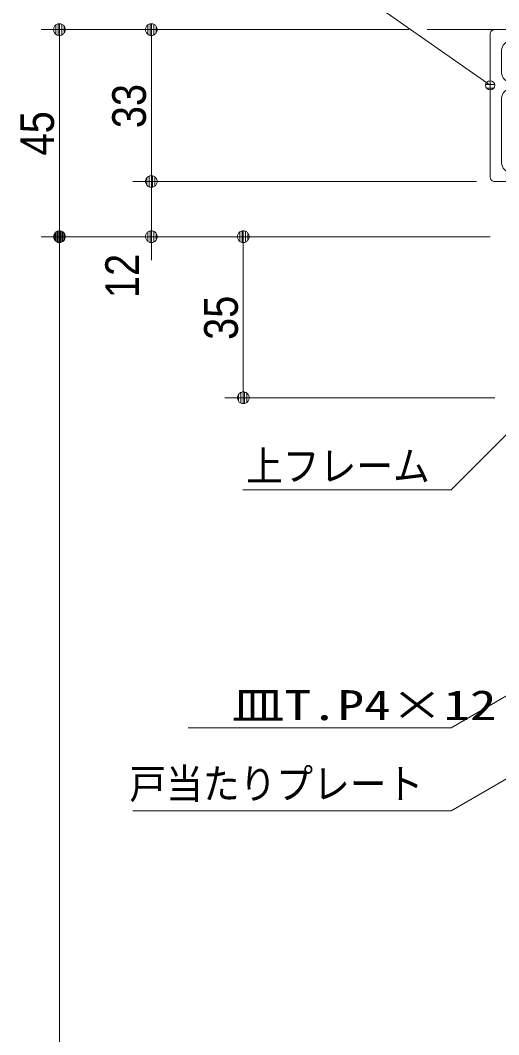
# Model space of a CAD drawing. Units: millimetres, scale not verified, with parts at other scales. Extents: x -6062 to 6062, y -3045 to 3045.
# Drawn here: x 360 to 880, y -102 to 1000 of the extents above; entities that cross this region are included whole.
import ezdxf
from ezdxf.enums import TextEntityAlignment as Align

# ---------------------------------------------------------------- set-up
doc = ezdxf.new("R2010")
doc.units = ezdxf.units.MM
doc.header["$LTSCALE"] = 20
for name, color, linetype, lineweight in [('0-0_2寸法-1', 7, 'Continuous', 9), ('0-1_0', 7, 'Continuous', 9), ('0-2_2寸法-3', 7, 'Continuous', 9), ('0-3_3一般', 7, 'Continuous', 9), ('0-5_2寸法-2', 7, 'Continuous', 9)]:
    doc.layers.add(name, color=color, linetype=linetype, lineweight=lineweight)
doc.styles.add('ＭＳ ゴシック', font='')
doc.styles.add('ＭＳ Ｐゴシック', font='')
doc.styles.get('ＭＳ ゴシック').set_extended_font_data('MS Gothic')
doc.styles.get('ＭＳ Ｐゴシック').set_extended_font_data('MS PGothic')

# ---------------------------------------------------------------- blocks, each defined once
blk = doc.blocks.new('グループ')
at = {"layer": '0-3_3一般'}
blk.add_line((51793.7, 19804.9), (71363.7, 19804.9), dxfattribs=at)
blk = doc.blocks.new('グループ-74')
at = {"layer": '0-3_3一般'}
for p, q in [((55363.7, 19865.9), (55363.7, 11530.1)), ((53163.7, 19704.9), (53163.9, 19704.9)), ((53163.7, 19704.9), (53163.7, 16604.9)), ((53263.7, 19804.9), (53263.9, 19804.9)), ((55153.7, 19804.9), (53263.7, 19804.9)), ((54913.7, 19624.9), (54913.9, 19624.9)), ((54913.7, 19604.9), (54913.7, 19624.9)), ((54943.7, 19654.9), (54943.9, 19654.9)), ((54943.7, 19654.9), (55153.7, 19654.9)), ((55153.7, 19654.9), (55153.7, 19804.9)), ((55573.7, 19804.9), (55153.7, 19804.9)), ((55153.7, 19654.9), (55333.7, 19654.9)), ((55363.7, 19684.9), (55363.9, 19684.9)), ((55393.7, 19654.9), (55393.9, 19654.9)), ((55393.7, 19654.9), (55573.7, 19654.9)), ((55573.7, 19654.9), (55573.7, 19804.9)), ((57463.7, 19804.9), (55573.7, 19804.9)), ((55573.7, 19654.9), (55783.7, 19654.9)), ((55813.7, 19624.9), (55813.9, 19624.9)), ((55813.7, 19624.9), (55813.7, 19604.9)), ((57563.7, 19704.9), (57563.9, 19704.9)), ((57563.7, 16604.9), (57563.7, 19704.9)), ((53613.7, 19554.9), (54863.7, 19554.9)), ((55863.7, 19554.9), (57113.7, 19554.9)), ((53413.7, 18864.9), (53413.7, 19354.9)), ((57313.7, 19354.9), (57313.7, 18864.9)), ((54488.7, 18694.9), (54488.7, 18755.4)), ((54518.7, 18785.4), (54883.7, 18785.4)), ((54913.7, 18755.4), (54913.7, 18665.4)), ((55813.7, 18665.4), (55813.7, 18755.4)), ((55843.7, 18785.4), (56208.7, 18785.4)), ((56238.7, 18755.4), (56238.7, 18694.9)), ((54458.7, 18664.9), (53613.7, 18664.9)), ((53613.7, 18514.9), (54608.7, 18514.9)), ((54638.7, 18635.4), (54883.7, 18635.4)), ((54638.7, 18544.9), (54638.7, 18635.4)), ((55843.7, 18635.4), (56088.7, 18635.4)), ((56088.7, 18635.4), (56088.7, 18544.9)), ((56118.7, 18514.9), (57113.7, 18514.9)), ((57113.7, 18664.9), (56268.7, 18664.9)), ((53413.7, 16904.9), (53413.7, 18314.9)), ((57313.7, 18314.9), (57313.7, 16904.9)), ((53988.7, 16804.9), (53988.7, 16974.9)), ((54079.6, 17004.9), (54018.7, 17004.9)), ((54109.3, 16979.1), (54133.7, 16807.8)), ((56618.1, 16979.1), (56593.7, 16807.8)), ((56647.8, 17004.9), (56708.7, 17004.9)), ((56738.7, 16974.9), (56738.7, 16804.9)), ((53613.7, 16704.9), (53888.7, 16704.9)), ((54463.7, 16654.9), (54364, 16679.4)), ((54638.7, 16534.9), (54638.7, 16662.7)), ((56088.7, 16534.9), (56088.7, 16662.7)), ((56263.7, 16654.9), (56363.3, 16679.4)), ((56838.7, 16704.9), (57113.7, 16704.9)), ((53263.7, 16504.9), (54608.7, 16504.9)), ((56118.7, 16504.9), (57463.7, 16504.9))]:
    blk.add_line(p, q, dxfattribs=at)
for points in [[(55333.7, 19654.9), (55363.7, 19684.9), (55393.7, 19654.9)], [(54603.3, 16679.4), (54503.7, 16654.9), (54463.7, 16654.9)], [(56263.7, 16654.9), (56223.7, 16654.9), (56124, 16679.4)]]:
    blk.add_lwpolyline(points, dxfattribs=at)
for centre, radius, start, end in [((53263.7, 19704.9), 100, 135, 180), ((53263.7, 19704.9), 100, 90, 135), ((54943.7, 19624.9), 30, 135, 180), ((54943.7, 19624.9), 30, 90, 135), ((55783.7, 19624.9), 30, 45, 90), ((55783.7, 19624.9), 30, 0, 45), ((57463.7, 19704.9), 100, 45, 90), ((57463.7, 19704.9), 100, 0, 45), ((53613.7, 19354.9), 200, 135, 180), ((53613.7, 19354.9), 200, 90, 135), ((54863.7, 19604.9), 50, 270, 315), ((54863.7, 19604.9), 50, 315, 0), ((55863.7, 19604.9), 50, 180, 225), ((55863.7, 19604.9), 50, 225, 270), ((57113.7, 19354.9), 200, 45, 90), ((57113.7, 19354.9), 200, 0, 45), ((53613.7, 18864.9), 200, 180, 225), ((54518.7, 18755.4), 30, 135, 180), ((54518.7, 18755.4), 30, 90, 135), ((54883.7, 18755.4), 30, 45, 90), ((54883.7, 18755.4), 30, 0, 45), ((55843.7, 18755.4), 30, 135, 180), ((55843.7, 18755.4), 30, 90, 135), ((56208.7, 18755.4), 30, 45, 90), ((56208.7, 18755.4), 30, 0, 45), ((57113.7, 18864.9), 200, 315, 0), ((53613.7, 18864.9), 200, 225, 270), ((53613.7, 18314.9), 200, 90, 135), ((54458.7, 18694.9), 30, 270, 315), ((54458.7, 18694.9), 30, 315, 0), ((54608.7, 18544.9), 30, 270, 315), ((54608.7, 18544.9), 30, 315, 0), ((54883.7, 18665.4), 30, 270, 315), ((54883.7, 18665.4), 30, 315, 0), ((55843.7, 18665.4), 30, 180, 225), ((55843.7, 18665.4), 30, 180, 225), ((55843.7, 18665.4), 30, 225, 270), ((55843.7, 18665.4), 30, 225, 270), ((56118.7, 18544.9), 30, 180, 225), ((56118.7, 18544.9), 30, 225, 270), ((56268.7, 18694.9), 30, 180, 225), ((56268.7, 18694.9), 30, 225, 270), ((57113.7, 18864.9), 200, 270, 315), ((57113.7, 18314.9), 200, 45, 90), ((53613.7, 18314.9), 200, 135, 180), ((57113.7, 18314.9), 200, 0, 45), ((54018.7, 16974.9), 30, 135, 180), ((54018.7, 16974.9), 30, 90, 135), ((54079.6, 16974.9), 30, 48.98559, 90), ((54079.6, 16974.9), 30, 7.97118, 48.98559), ((56647.8, 16974.9), 30, 131.01441, 172.02882), ((56647.8, 16974.9), 30, 90, 131.01441), ((56708.7, 16974.9), 30, 45, 90), ((56708.7, 16974.9), 30, 0, 45), ((53613.7, 16904.9), 200, 180, 225), ((53613.7, 16904.9), 200, 225, 270), ((53888.7, 16804.9), 100, 315, 0), ((54483.7, 17164.9), 500, 225.573, 240.86329), ((56243.7, 17164.9), 500, 299.13671, 314.427), ((56838.7, 16804.9), 100, 180, 225), ((57113.7, 16904.9), 200, 270, 315), ((57113.7, 16904.9), 200, 315, 0), ((53263.7, 16604.9), 100, 180, 225), ((53263.7, 16604.9), 100, 225, 270), ((53888.7, 16804.9), 100, 270, 315), ((54483.7, 17164.9), 500, 240.86329, 256.15358), ((54483.7, 17164.9), 500, 283.84642, 284.44683), ((54483.7, 17164.9), 500, 284.44683, 285.04724), ((54618.7, 16662.7), 20, 52.52362, 105.04724), ((54608.7, 16534.9), 30, 315, 0), ((54618.7, 16662.7), 20, 0, 52.52362), ((56108.7, 16662.7), 20, 127.47638, 180), ((56118.7, 16534.9), 30, 180, 225), ((56108.7, 16662.7), 20, 74.95276, 127.47638), ((56243.7, 17164.9), 500, 254.95276, 255.55317), ((56243.7, 17164.9), 500, 255.55317, 256.15358), ((56243.7, 17164.9), 500, 283.84642, 299.13671), ((56838.7, 16804.9), 100, 225, 270), ((57463.7, 16604.9), 100, 270, 315), ((57463.7, 16604.9), 100, 315, 0), ((54608.7, 16534.9), 30, 270, 315), ((56118.7, 16534.9), 30, 225, 270)]:
    blk.add_arc(centre, radius, start, end, dxfattribs=at)
blk = doc.blocks.new('グループ-92')
at = {"layer": '0-3_3一般'}
blk.add_blockref('グループ-74', (0, 0), dxfattribs=at)
blk = doc.blocks.new('グループ-93')
at = {"layer": '0-3_3一般'}
for name in ['グループ-92', 'グループ']:
    blk.add_blockref(name, (0, 0), dxfattribs=at)
blk = doc.blocks.new('_Dot')
at = {"layer": '0-1_0'}
for p, q in [((-10, 0), (-20, 0)), ((9.78, 2), (-9.78, 2)), ((7.99, 6), (-7.99, 6)), ((9.16, -3.98), (-9.16, -3.98)), ((6, -7.98), (-6, -7.98))]:
    blk.add_line(p, q, dxfattribs=at)
for points in [[(10, 0), (9.92, 1.25), (9.69, 2.49), (9.3, 3.68), (8.76, 4.82), (8.09, 5.88), (7.29, 6.85), (6.37, 7.71), (5.36, 8.44), (4.26, 9.05), (3.09, 9.51), (1.87, 9.82), (0.63, 9.98), (-0.63, 9.98), (-1.87, 9.82), (-3.09, 9.51), (-4.26, 9.05), (-5.36, 8.44), (-6.37, 7.71), (-7.29, 6.85), (-8.09, 5.88), (-8.76, 4.82), (-9.3, 3.68), (-9.69, 2.49), (-9.92, 1.25), (-10, 0), (0, 0)], [(-10, 0), (-9.92, -1.25), (-9.69, -2.49), (-9.3, -3.68), (-8.76, -4.82), (-8.09, -5.88), (-7.29, -6.85), (-6.37, -7.71), (-5.36, -8.44), (-4.26, -9.05), (-3.09, -9.51), (-1.87, -9.82), (-0.63, -9.98), (0.63, -9.98), (1.87, -9.82), (3.09, -9.51), (4.26, -9.05), (5.36, -8.44), (6.37, -7.71), (7.29, -6.85), (8.09, -5.88), (8.76, -4.82), (9.3, -3.68), (9.69, -2.49), (9.92, -1.25), (10, 0), (0, 0)]]:
    blk.add_lwpolyline(points, close=True, dxfattribs=at)

msp = doc.modelspace()

# ---------------------------------------------------------------- linework, layer by layer
at = {"layer": '0-0_2寸法-1'}
for p, q in [((482.18, 990.25), (382.18, 990.25)), ((782.18, 990.25), (482.18, 990.25)), ((402.18, 777.96), (402.18, 977.53)), ((502.18, 977.53), (502.18, 837.96)), ((855.68, 825.25), (482.18, 825.25)), ((482.18, 765.25), (382.18, 765.25)), ((482.18, 765.25), (382.18, 765.25)), ((870.68, 765.25), (582.18, 765.25)), ((402.18, 752.53), (402.18, -1922.29)), ((602.18, 602.96), (602.18, 752.53)), ((875.68, 590.25), (582.18, 590.25))]:
    msp.add_line(p, q, dxfattribs=at)
at = {"layer": '0-2_2寸法-3'}
for p, q in [((875.58, 930.73), (865.79, 930.73)), ((874.68, 926.73), (866.69, 926.73)), ((870.84, 934.73), (870.52, 934.73)), ((870.84, 934.73), (870.52, 934.73))]:
    msp.add_line(p, q, dxfattribs=at)
for points in [[(870.68, 929.74), (712.86, 1040.25), (524.57, 1040.25)], [(928.43, 590.25), (828.43, 490.25), (601.55, 490.25)], [(1037.62, 352.75), (828.43, 231.59), (542.13, 231.59)], [(1070.68, 281.56), (828.43, 141.7), (482.13, 141.7)]]:
    msp.add_lwpolyline(points, dxfattribs=at)
msp.add_circle((870.68, 929.74), 5.01, dxfattribs=at)
msp.add_circle((870.68, 929.74), 5.01, dxfattribs=at)
at = {"layer": '0-5_2寸法-2'}
for p, q in [((502.18, 837.96), (502.18, 850.67)), ((855.68, 825.25), (482.18, 825.25)), ((502.18, 765.25), (502.18, 825.25)), ((582.18, 765.25), (482.18, 765.25)), ((502.18, 752.53), (502.18, 739.82))]:
    msp.add_line(p, q, dxfattribs=at)

# ---------------------------------------------------------------- block references
at = {"layer": '0-0_2寸法-1', "xscale": 0.6356201, "yscale": 0.6356201}
for p, rotation in [((402.18, 990.25), 90), ((502.18, 990.25), 90), ((502.18, 825.25), 270), ((402.18, 765.25), 270), ((402.18, 765.25), 90), ((602.18, 765.25), 90), ((602.18, 590.25), 270)]:
    msp.add_blockref('_Dot', p, dxfattribs=dict(at, rotation=rotation))
at = {"layer": '0-3_3一般', "xscale": 0.05, "yscale": 0.05}
msp.add_blockref('グループ-93', (-1787.5, 0), dxfattribs=at)
at = {"layer": '0-5_2寸法-2', "xscale": 0.6356201, "yscale": 0.6356201}
for p, rotation in [((502.18, 825.25), 270), ((502.18, 765.25), 90)]:
    msp.add_blockref('_Dot', p, dxfattribs=dict(at, rotation=rotation))

# ---------------------------------------------------------------- texts
at = {"layer": '0-0_2寸法-1', "style": 'ＭＳ Ｐゴシック', "width": 0.9}
for s, p in [('33', (507.24, 883.15)), ('45', (407.24, 853.54)), ('35', (607.24, 653.15))]:
    msp.add_text(s, height=36.66, rotation=90, dxfattribs=at).set_placement(p, align=Align.BOTTOM_LEFT)
at = {"layer": '0-2_2寸法-3', "style": 'ＭＳ ゴシック'}
for s, width, p in [('上フレーム', 0.9, (605.21, 490.14)), ('皿T.P4×12', 1.3, (589.45, 230.33)), ('戸当たりプレート', 0.9, (478.28, 144.87))]:
    msp.add_text(s, height=32.55, dxfattribs=dict(at, width=width)).set_placement(p, align=Align.BOTTOM_LEFT)
at = {"layer": '0-5_2寸法-2', "style": 'ＭＳ Ｐゴシック', "width": 0.9}
msp.add_text('12', height=36.66, rotation=90, dxfattribs=at).set_placement((499.7, 698.64), align=Align.BOTTOM_LEFT)

doc.saveas('drawing.dxf')
